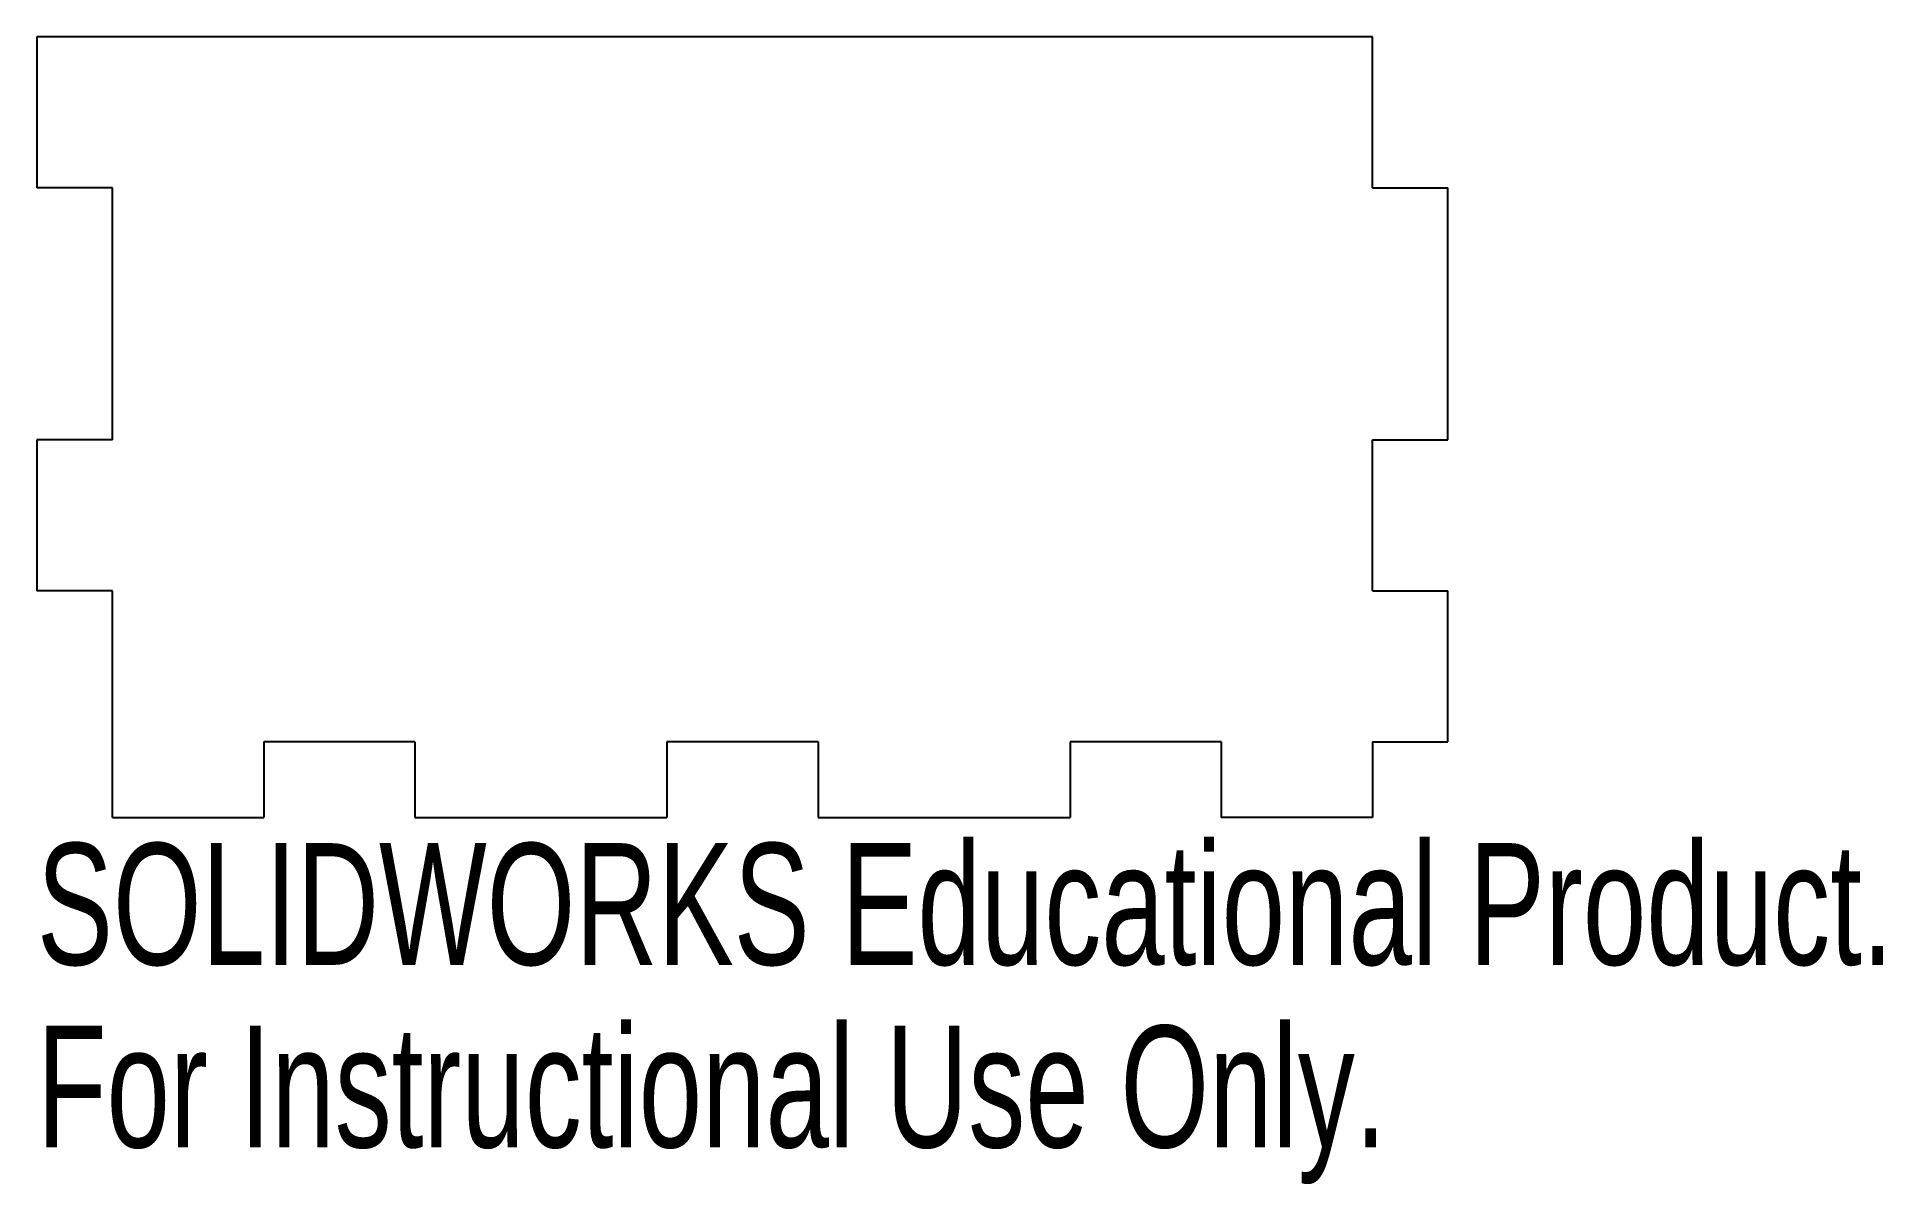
# Model space of a CAD drawing. Header units: millimetres. Extents: x -53 to 20.3, y -17.6 to 28.
import ezdxf

# ---------------------------------------------------------------- set-up
doc = ezdxf.new("R2010")
doc.units = ezdxf.units.MM
doc.styles.add('SLDTEXTSTYLE0', font='TXT', dxfattribs={"width": 0.7})

msp = doc.modelspace()

# ---------------------------------------------------------------- linework, layer by layer
at = {"color": 7, "linetype": 'Continuous', "lineweight": 25}
for p, q in [((0, 28), (-53, 28)), ((-53, 28), (-53, 22)), ((0, 22), (0, 28)), ((-50, 22), (-53, 22)), ((-50, 12), (-50, 22)), ((0, 22), (3, 22)), ((3, 12), (3, 22)), ((-50, 12), (-53, 12)), ((-53, 12), (-53, 6)), ((0, 6), (0, 12)), ((0, 12), (3, 12)), ((-50, 6), (-53, 6)), ((-50, -3), (-50, 6)), ((0, 6), (3, 6)), ((3, 0), (3, 6)), ((-44, 0), (-44, -3)), ((-38, 0), (-44, 0)), ((-38, 0), (-38, -3)), ((-28, 0), (-28, -3)), ((-22, 0), (-28, 0)), ((-22, 0), (-22, -3)), ((-12, 0), (-12, -3)), ((-6, 0), (-12, 0)), ((-6, 0), (-6, -3)), ((0, 0), (0, -3)), ((0, 0), (3, 0)), ((-50, -3), (-44, -3)), ((-38, -3), (-28, -3)), ((-22, -3), (-12, -3)), ((0, -3), (-6, -3))]:
    msp.add_line(p, q, dxfattribs=at)

# ---------------------------------------------------------------- texts
at = {"color": 7, "linetype": 'Continuous', "char_height": 4.83362, "attachment_point": 1, "style": 'SLDTEXTSTYLE0'}
for s, insert in [('SOLIDWORKS Educational Product.', (-53, -4.02)), ('For Instructional Use Only.', (-53, -11.27))]:
    msp.add_mtext(s, dxfattribs=dict(at, insert=insert))

doc.saveas('drawing.dxf')
